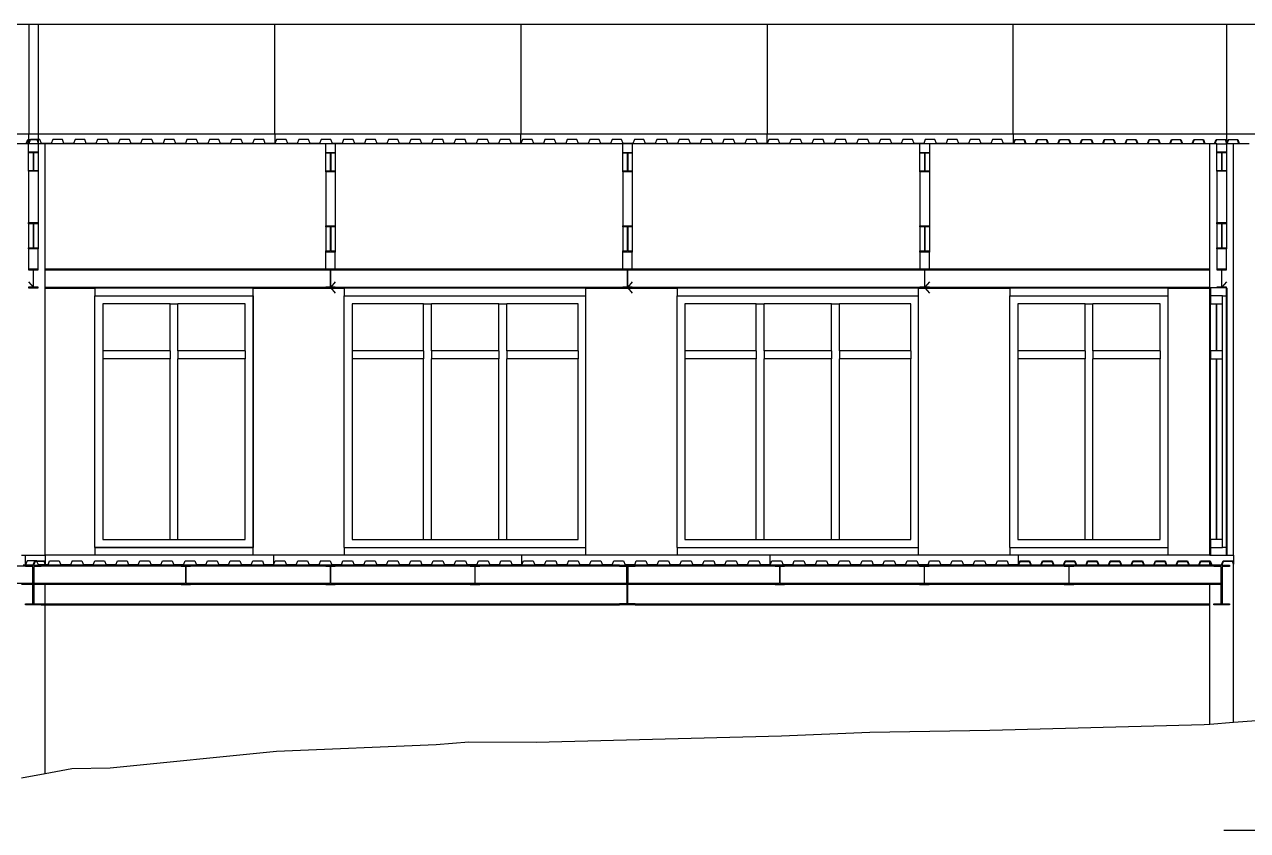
# Model space of a CAD drawing. Extents: x -38.6 to 38.6, y -14.6 to 10.3.
# Drawn here: x -4.02 to 11.42, y 0.08 to 10.25 of the extents above; entities that cross this region are included whole.
import ezdxf

# ---------------------------------------------------------------- set-up
doc = ezdxf.new("R2010")
doc.units = 0
doc.layers.get('0').update_dxf_attribs({"linetype": 'CONTINUOUS'})
doc.layers.add('SECTIONCUTEDGES', color=7, linetype='CONTINUOUS')

msp = doc.modelspace()

# ---------------------------------------------------------------- linework, layer by layer
for p, q in [((-3.963, 10.252), (-6.537, 10.252)), ((-3.963, 10.252), (-3.963, 8.872)), ((-3.844, 10.252), (-3.963, 10.252)), ((-3.844, 10.252), (-3.844, 8.872)), ((-0.856, 10.252), (-3.844, 10.252)), ((-0.856, 8.872), (-0.856, 10.252)), ((2.25, 10.252), (-0.856, 10.252)), ((2.25, 10.252), (2.25, 8.872)), ((5.357, 10.252), (2.25, 10.252)), ((5.357, 10.252), (5.357, 8.872)), ((8.463, 10.252), (5.357, 10.252)), ((8.463, 8.872), (8.463, 10.252)), ((11.156, 10.252), (8.463, 10.252)), ((11.156, 10.252), (11.156, 8.872)), ((13.849, 10.252), (11.156, 10.252)), ((-3.965, 8.746), (-3.99, 8.746)), ((-3.965, 8.795), (-3.965, 8.746)), ((-3.845, 8.746), (-3.965, 8.746)), ((-3.965, 8.643), (-3.965, 8.746)), ((-3.845, 8.764), (-3.845, 8.746)), ((-3.755, 8.746), (-3.845, 8.746)), ((-3.845, 8.746), (-3.845, 8.643)), ((-3.755, 7.168), (-3.755, 8.746)), ((-0.215, 8.746), (-3.755, 8.746)), ((-0.095, 8.746), (-0.215, 8.746)), ((-0.215, 8.636), (-0.215, 8.746)), ((3.535, 8.746), (-0.095, 8.746)), ((-0.095, 8.746), (-0.095, 8.636)), ((3.655, 8.746), (3.535, 8.746)), ((3.535, 8.636), (3.535, 8.746)), ((7.285, 8.746), (3.655, 8.746)), ((3.655, 8.746), (3.655, 8.636)), ((7.405, 8.746), (7.285, 8.746)), ((7.285, 8.636), (7.285, 8.746)), ((8.463, 8.746), (7.405, 8.746)), ((7.405, 8.746), (7.405, 8.636)), ((8.62, 8.746), (8.468, 8.746)), ((8.902, 8.746), (8.75, 8.746)), ((9.185, 8.746), (9.033, 8.746)), ((9.467, 8.746), (9.315, 8.746)), ((9.75, 8.746), (9.598, 8.746)), ((10.032, 8.746), (9.88, 8.746)), ((10.314, 8.746), (10.162, 8.746)), ((10.597, 8.746), (10.445, 8.746)), ((10.879, 8.746), (10.727, 8.746)), ((10.945, 7.168), (10.945, 8.744)), ((11.035, 8.746), (11.01, 8.746)), ((11.035, 8.746), (11.155, 8.746)), ((11.035, 8.643), (11.035, 8.746)), ((11.156, 8.746), (11.155, 8.746)), ((11.155, 8.746), (11.155, 8.643)), ((11.245, 8.746), (11.161, 8.746)), ((11.313, 8.746), (11.245, 8.746)), ((11.245, 3.554), (11.245, 8.746)), ((-3.965, 8.41), (-3.965, 8.633)), ((-3.845, 8.633), (-3.845, 8.41)), ((-0.215, 8.403), (-0.215, 8.626)), ((-0.095, 8.626), (-0.095, 8.403)), ((3.535, 8.403), (3.535, 8.626)), ((3.655, 8.626), (3.655, 8.403)), ((7.285, 8.403), (7.285, 8.626)), ((7.405, 8.626), (7.405, 8.403)), ((11.035, 8.41), (11.035, 8.633)), ((11.155, 8.633), (11.155, 8.41)), ((-3.965, 8.4), (-3.965, 7.752)), ((-3.845, 8.4), (-3.845, 7.752)), ((-0.215, 8.393), (-0.215, 7.713)), ((-0.095, 8.393), (-0.095, 7.713)), ((3.535, 8.393), (3.535, 7.713)), ((3.655, 8.393), (3.655, 7.713)), ((7.285, 8.393), (7.285, 7.713)), ((7.405, 8.393), (7.405, 7.713)), ((11.035, 8.4), (11.035, 7.752)), ((11.155, 8.4), (11.155, 7.752)), ((-3.965, 7.738), (-3.965, 7.432)), ((-3.845, 7.738), (-3.845, 7.432)), ((11.035, 7.738), (11.035, 7.432)), ((11.155, 7.738), (11.155, 7.432)), ((-0.215, 7.7), (-0.215, 7.394)), ((-0.095, 7.7), (-0.095, 7.394)), ((3.535, 7.7), (3.535, 7.394)), ((3.655, 7.7), (3.655, 7.394)), ((7.285, 7.7), (7.285, 7.394)), ((7.405, 7.7), (7.405, 7.394)), ((-3.965, 7.419), (-3.965, 7.168)), ((-3.845, 7.168), (-3.845, 7.419)), ((11.035, 7.419), (11.035, 7.168)), ((11.155, 7.168), (11.155, 7.419)), ((-0.215, 7.168), (-0.215, 7.38)), ((-0.095, 7.168), (-0.095, 7.38)), ((3.535, 7.168), (3.535, 7.38)), ((3.655, 7.168), (3.655, 7.38)), ((7.285, 7.38), (7.285, 7.168)), ((7.405, 7.168), (7.405, 7.38)), ((-3.755, 7.168), (-0.215, 7.168)), ((-3.755, 7.158), (-3.755, 7.168)), ((-3.755, 7.158), (-0.215, 7.158)), ((-3.755, 6.938), (-3.755, 7.158)), ((-0.095, 7.168), (3.535, 7.168)), ((-0.095, 7.158), (3.535, 7.158)), ((3.655, 7.168), (7.285, 7.168)), ((3.655, 7.158), (7.285, 7.158)), ((7.405, 7.168), (10.945, 7.168)), ((7.405, 7.158), (10.945, 7.158)), ((10.945, 7.158), (10.945, 7.168)), ((10.945, 6.938), (10.945, 7.158)), ((-3.965, 7.006), (-3.909, 6.938)), ((-0.095, 7.006), (-0.151, 6.938)), ((3.655, 7.006), (3.599, 6.938)), ((7.405, 7.006), (7.349, 6.938)), ((11.155, 7.006), (11.099, 6.938)), ((-3.755, 6.938), (-0.215, 6.938)), ((-3.755, 6.928), (-3.755, 6.938)), ((-3.755, 6.928), (-0.215, 6.928)), ((-3.755, 6.928), (-3.755, 6.924)), ((-3.755, 6.924), (-3.13, 6.924)), ((-3.755, 3.554), (-3.755, 6.924)), ((-3.13, 6.924), (-3.13, 6.828)), ((-3.13, 3.654), (-3.13, 6.828)), ((-3.13, 6.828), (-1.13, 6.828)), ((-3.13, 6.828), (-1.13, 6.828)), ((-3.13, 3.654), (-3.13, 6.828)), ((-1.13, 6.924), (0.02, 6.924)), ((-1.13, 6.828), (-1.13, 6.924)), ((-1.13, 3.654), (-1.13, 6.828)), ((-1.13, 6.828), (-1.13, 3.654)), ((-0.151, 6.928), (-0.095, 6.86)), ((-0.095, 6.938), (3.535, 6.938)), ((-0.095, 6.928), (3.535, 6.928)), ((0.02, 6.924), (0.02, 6.828)), ((0.02, 6.828), (3.07, 6.828)), ((0.02, 3.654), (0.02, 6.828)), ((3.07, 6.924), (4.22, 6.924)), ((3.07, 6.828), (3.07, 6.924)), ((3.07, 3.654), (3.07, 6.828)), ((3.599, 6.928), (3.655, 6.86)), ((3.655, 6.938), (7.285, 6.938)), ((3.655, 6.928), (7.285, 6.928)), ((4.22, 6.924), (4.22, 6.828)), ((4.22, 3.654), (4.22, 6.828)), ((4.22, 6.828), (7.27, 6.828)), ((7.27, 6.924), (8.42, 6.924)), ((7.27, 6.828), (7.27, 6.924)), ((7.27, 3.654), (7.27, 6.828)), ((7.349, 6.928), (7.405, 6.86)), ((7.405, 6.938), (10.945, 6.938)), ((7.405, 6.928), (10.945, 6.928)), ((8.42, 6.924), (8.42, 6.828)), ((8.42, 3.654), (8.42, 6.828)), ((8.42, 6.828), (10.42, 6.828)), ((10.42, 6.924), (10.945, 6.924)), ((10.42, 6.828), (10.42, 6.924)), ((10.42, 3.654), (10.42, 6.828)), ((10.945, 6.928), (10.945, 6.938)), ((10.945, 6.928), (10.955, 6.928)), ((10.945, 3.554), (10.945, 6.924)), ((10.945, 6.924), (10.955, 6.924)), ((11.155, 6.924), (11.165, 6.924)), ((11.155, 3.654), (11.155, 6.828)), ((11.165, 3.554), (11.165, 6.924)), ((-3.03, 6.728), (-3.03, 6.134)), ((-2.18, 6.728), (-3.03, 6.728)), ((-2.18, 6.728), (-2.08, 6.728)), ((-2.18, 6.134), (-2.18, 6.728)), ((-2.08, 6.134), (-2.08, 6.728)), ((-1.23, 6.728), (-2.08, 6.728)), ((-1.23, 6.134), (-1.23, 6.728)), ((0.12, 6.728), (0.12, 6.134)), ((1.02, 6.728), (0.12, 6.728)), ((1.02, 6.728), (1.12, 6.728)), ((1.02, 6.134), (1.02, 6.728)), ((1.12, 6.134), (1.12, 6.728)), ((1.97, 6.728), (1.12, 6.728)), ((1.97, 6.728), (2.07, 6.728)), ((1.97, 6.134), (1.97, 6.728)), ((2.07, 6.134), (2.07, 6.728)), ((2.97, 6.728), (2.07, 6.728)), ((2.97, 6.134), (2.97, 6.728)), ((4.32, 6.728), (4.32, 6.134)), ((5.22, 6.728), (4.32, 6.728)), ((5.22, 6.728), (5.32, 6.728)), ((5.22, 6.134), (5.22, 6.728)), ((5.32, 6.134), (5.32, 6.728)), ((6.17, 6.728), (5.32, 6.728)), ((6.17, 6.728), (6.27, 6.728)), ((6.17, 6.134), (6.17, 6.728)), ((6.27, 6.134), (6.27, 6.728)), ((7.17, 6.728), (6.27, 6.728)), ((7.17, 6.134), (7.17, 6.728)), ((8.52, 6.728), (8.52, 6.134)), ((9.37, 6.728), (8.52, 6.728)), ((9.37, 6.728), (9.47, 6.728)), ((9.37, 6.134), (9.37, 6.728)), ((9.47, 6.134), (9.47, 6.728)), ((10.32, 6.728), (9.47, 6.728)), ((10.32, 6.134), (10.32, 6.728)), ((10.955, 6.134), (10.955, 6.728)), ((11.105, 6.134), (11.105, 6.728)), ((-2.18, 6.134), (-3.03, 6.134)), ((-3.03, 6.134), (-3.03, 6.034)), ((-2.18, 6.034), (-3.03, 6.034)), ((-3.03, 6.034), (-3.03, 3.754)), ((-2.18, 6.134), (-2.18, 6.034)), ((-2.18, 3.754), (-2.18, 6.034)), ((-1.23, 6.134), (-2.08, 6.134)), ((-2.08, 6.134), (-2.08, 6.034)), ((-1.23, 6.034), (-2.08, 6.034)), ((-2.08, 3.754), (-2.08, 6.034)), ((-1.23, 6.134), (-1.23, 6.034)), ((-1.23, 3.754), (-1.23, 6.034)), ((1.02, 6.134), (0.12, 6.134)), ((0.12, 6.134), (0.12, 6.034)), ((1.02, 6.034), (0.12, 6.034)), ((0.12, 6.034), (0.12, 3.754)), ((1.02, 6.134), (1.02, 6.034)), ((1.02, 3.754), (1.02, 6.034)), ((1.97, 6.134), (1.12, 6.134)), ((1.12, 6.134), (1.12, 6.034)), ((1.97, 6.034), (1.12, 6.034)), ((1.12, 3.754), (1.12, 6.034)), ((1.97, 6.134), (1.97, 6.034)), ((1.97, 3.754), (1.97, 6.034)), ((2.97, 6.134), (2.07, 6.134)), ((2.07, 6.134), (2.07, 6.034)), ((2.97, 6.034), (2.07, 6.034)), ((2.07, 3.754), (2.07, 6.034)), ((2.97, 6.134), (2.97, 6.034)), ((2.97, 3.754), (2.97, 6.034)), ((5.22, 6.134), (4.32, 6.134)), ((4.32, 6.134), (4.32, 6.034)), ((5.22, 6.034), (4.32, 6.034)), ((4.32, 6.034), (4.32, 3.754)), ((5.22, 6.134), (5.22, 6.034)), ((5.22, 3.754), (5.22, 6.034)), ((6.17, 6.134), (5.32, 6.134)), ((5.32, 6.134), (5.32, 6.034)), ((6.17, 6.034), (5.32, 6.034)), ((5.32, 3.754), (5.32, 6.034)), ((6.17, 6.134), (6.17, 6.034)), ((6.17, 3.754), (6.17, 6.034)), ((7.17, 6.134), (6.27, 6.134)), ((6.27, 6.134), (6.27, 6.034)), ((7.17, 6.034), (6.27, 6.034)), ((6.27, 3.754), (6.27, 6.034)), ((7.17, 6.134), (7.17, 6.034)), ((7.17, 3.754), (7.17, 6.034)), ((9.37, 6.134), (8.52, 6.134)), ((8.52, 6.134), (8.52, 6.034)), ((9.37, 6.034), (8.52, 6.034)), ((8.52, 6.034), (8.52, 3.754)), ((9.37, 6.134), (9.37, 6.034)), ((9.37, 3.754), (9.37, 6.034)), ((10.32, 6.134), (9.47, 6.134)), ((9.47, 6.134), (9.47, 6.034)), ((10.32, 6.034), (9.47, 6.034)), ((9.47, 3.754), (9.47, 6.034)), ((10.32, 6.134), (10.32, 6.034)), ((10.32, 3.754), (10.32, 6.034)), ((10.955, 3.754), (10.955, 6.034)), ((11.105, 3.754), (11.105, 6.034)), ((-3.03, 3.754), (-2.18, 3.754)), ((-2.18, 3.754), (-2.08, 3.754)), ((-2.08, 3.754), (-1.23, 3.754)), ((0.12, 3.754), (1.02, 3.754)), ((1.02, 3.754), (1.12, 3.754)), ((1.12, 3.754), (1.97, 3.754)), ((1.97, 3.754), (2.07, 3.754)), ((2.07, 3.754), (2.97, 3.754)), ((4.32, 3.754), (5.22, 3.754)), ((5.22, 3.754), (5.32, 3.754)), ((5.32, 3.754), (6.17, 3.754)), ((6.17, 3.754), (6.27, 3.754)), ((6.27, 3.754), (7.17, 3.754)), ((8.52, 3.754), (9.37, 3.754)), ((9.37, 3.754), (9.47, 3.754)), ((9.47, 3.754), (10.32, 3.754)), ((-3.13, 3.654), (-1.13, 3.654)), ((-3.13, 3.654), (-3.13, 3.554)), ((-1.13, 3.654), (-3.13, 3.654)), ((-1.13, 3.554), (-1.13, 3.654)), ((0.02, 3.654), (3.07, 3.654)), ((0.02, 3.654), (0.02, 3.554)), ((3.07, 3.554), (3.07, 3.654)), ((4.22, 3.654), (7.27, 3.654)), ((4.22, 3.654), (4.22, 3.554)), ((7.27, 3.554), (7.27, 3.654)), ((8.42, 3.654), (10.42, 3.654)), ((8.42, 3.654), (8.42, 3.554)), ((10.42, 3.554), (10.42, 3.654)), ((-4.005, 3.418), (-5.773, 3.418)), ((-3.755, 3.428), (-3.805, 3.428)), ((-2.04, 3.418), (-3.805, 3.418)), ((-3.755, 3.428), (-3.755, 3.434)), ((-2.04, 3.428), (-3.755, 3.428)), ((-0.215, 3.428), (-1.92, 3.428)), ((-0.215, 3.418), (-1.92, 3.418)), ((-0.345, 3.434), (-0.345, 3.428)), ((1.61, 3.428), (-0.095, 3.428)), ((1.61, 3.418), (-0.095, 3.418)), ((3.492, 3.428), (1.73, 3.428)), ((3.492, 3.418), (1.73, 3.418)), ((3.492, 3.418), (3.587, 3.418)), ((3.587, 3.412), (3.587, 3.418)), ((3.587, 3.412), (3.597, 3.412)), ((3.587, 3.198), (3.587, 3.412)), ((3.692, 3.418), (3.597, 3.418)), ((3.597, 3.418), (3.597, 3.412)), ((5.457, 3.428), (3.692, 3.428)), ((5.457, 3.418), (3.692, 3.418)), ((7.282, 3.428), (5.577, 3.428)), ((7.282, 3.418), (5.577, 3.418)), ((8.528, 3.428), (7.402, 3.428)), ((9.107, 3.418), (7.402, 3.418)), ((8.687, 3.428), (8.532, 3.428)), ((8.533, 3.428), (8.533, 3.43)), ((8.972, 3.428), (8.817, 3.428)), ((9.107, 3.428), (9.102, 3.428)), ((9.257, 3.428), (9.227, 3.428)), ((10.995, 3.418), (9.227, 3.418)), ((9.542, 3.428), (9.387, 3.428)), ((9.827, 3.428), (9.672, 3.428)), ((10.112, 3.428), (9.957, 3.428)), ((10.396, 3.428), (10.242, 3.428)), ((10.681, 3.428), (10.526, 3.428)), ((10.945, 3.428), (10.811, 3.428)), ((10.945, 3.428), (10.945, 3.478)), ((10.966, 3.428), (10.945, 3.428)), ((11.245, 1.447), (11.245, 3.444)), ((-3.91, 3.198), (-5.773, 3.198)), ((-3.91, 3.188), (-4.055, 3.188)), ((-2.04, 3.198), (-3.9, 3.198)), ((-3.755, 3.188), (-3.9, 3.188)), ((-2.04, 3.188), (-3.755, 3.188)), ((-3.755, 2.944), (-3.755, 3.188)), ((-0.215, 3.198), (-1.92, 3.198)), ((-0.215, 3.188), (-1.92, 3.188)), ((1.61, 3.198), (-0.095, 3.198)), ((1.61, 3.188), (-0.095, 3.188)), ((3.587, 3.198), (1.73, 3.198)), ((3.587, 3.188), (1.73, 3.188)), ((3.587, 3.188), (3.587, 3.198)), ((3.587, 3.188), (3.587, 2.944)), ((5.457, 3.198), (3.597, 3.198)), ((5.457, 3.188), (3.597, 3.188)), ((7.282, 3.198), (5.577, 3.198)), ((7.282, 3.188), (5.577, 3.188)), ((9.107, 3.198), (7.402, 3.198)), ((9.107, 3.188), (7.402, 3.188)), ((11.09, 3.198), (9.227, 3.198)), ((10.945, 3.188), (9.227, 3.188)), ((11.09, 3.188), (10.945, 3.188)), ((10.945, 2.944), (10.945, 3.188)), ((-3.805, 2.944), (-3.755, 2.944)), ((-3.755, 2.928), (-3.755, 2.944)), ((-3.755, 2.944), (3.492, 2.944)), ((3.597, 2.944), (3.587, 2.944)), ((3.692, 2.944), (10.945, 2.944)), ((10.945, 2.928), (10.945, 2.944)), ((-3.805, 2.928), (-3.755, 2.928)), ((-3.755, 0.802), (-3.755, 2.928)), ((-3.755, 2.928), (3.492, 2.928)), ((3.692, 2.928), (10.945, 2.928)), ((10.945, 1.424), (10.945, 2.928)), ((13.373, 0.082), (11.123, 0.082))]:
    msp.add_line(p, q)
at = {"layer": 'SECTIONCUTEDGES'}
for p, q in [((-6.537, 8.872), (-3.963, 8.872)), ((-3.995, 8.75), (-3.975, 8.801)), ((-3.975, 8.801), (-3.963, 8.801)), ((-3.963, 8.872), (-3.844, 8.872)), ((-3.963, 8.801), (-3.963, 8.872)), ((-3.963, 8.801), (-3.943, 8.801)), ((-3.963, 8.795), (-3.963, 8.801)), ((-3.943, 8.801), (-3.945, 8.795)), ((-3.854, 8.801), (-3.943, 8.801)), ((-3.854, 8.801), (-3.844, 8.776)), ((-3.844, 8.801), (-3.854, 8.801)), ((-3.844, 8.872), (-0.856, 8.872)), ((-3.844, 8.872), (-3.844, 8.801)), ((-3.844, 8.801), (-3.844, 8.776)), ((-3.822, 8.801), (-3.844, 8.801)), ((-3.802, 8.75), (-3.822, 8.801)), ((-3.66, 8.801), (-3.68, 8.75)), ((-3.539, 8.801), (-3.66, 8.801)), ((-3.519, 8.75), (-3.539, 8.801)), ((-3.378, 8.801), (-3.398, 8.75)), ((-3.257, 8.801), (-3.378, 8.801)), ((-3.237, 8.75), (-3.257, 8.801)), ((-3.095, 8.801), (-3.116, 8.75)), ((-2.974, 8.801), (-3.095, 8.801)), ((-2.954, 8.75), (-2.974, 8.801)), ((-2.813, 8.801), (-2.833, 8.75)), ((-2.692, 8.801), (-2.813, 8.801)), ((-2.672, 8.75), (-2.692, 8.801)), ((-2.531, 8.801), (-2.551, 8.75)), ((-2.41, 8.801), (-2.531, 8.801)), ((-2.389, 8.75), (-2.41, 8.801)), ((-2.248, 8.801), (-2.268, 8.75)), ((-2.127, 8.801), (-2.248, 8.801)), ((-2.107, 8.75), (-2.127, 8.801)), ((-1.966, 8.801), (-1.986, 8.75)), ((-1.845, 8.801), (-1.966, 8.801)), ((-1.825, 8.75), (-1.845, 8.801)), ((-1.683, 8.801), (-1.704, 8.75)), ((-1.562, 8.801), (-1.683, 8.801)), ((-1.542, 8.75), (-1.562, 8.801)), ((-1.401, 8.801), (-1.421, 8.75)), ((-1.28, 8.801), (-1.401, 8.801)), ((-1.26, 8.75), (-1.28, 8.801)), ((-1.119, 8.801), (-1.139, 8.75)), ((-0.998, 8.801), (-1.119, 8.801)), ((-0.977, 8.75), (-0.998, 8.801)), ((-0.856, 8.872), (-0.856, 8.75)), ((-0.856, 8.872), (2.25, 8.872)), ((-0.836, 8.801), (-0.856, 8.75)), ((-0.715, 8.801), (-0.836, 8.801)), ((-0.695, 8.75), (-0.715, 8.801)), ((-0.554, 8.801), (-0.574, 8.75)), ((-0.433, 8.801), (-0.554, 8.801)), ((-0.413, 8.75), (-0.433, 8.801)), ((-0.271, 8.801), (-0.292, 8.75)), ((-0.15, 8.801), (-0.271, 8.801)), ((-0.13, 8.75), (-0.15, 8.801)), ((0.011, 8.801), (-0.009, 8.75)), ((0.132, 8.801), (0.011, 8.801)), ((0.152, 8.75), (0.132, 8.801)), ((0.293, 8.801), (0.273, 8.75)), ((0.415, 8.801), (0.293, 8.801)), ((0.435, 8.75), (0.415, 8.801)), ((0.576, 8.801), (0.556, 8.75)), ((0.697, 8.801), (0.576, 8.801)), ((0.717, 8.75), (0.697, 8.801)), ((0.858, 8.801), (0.838, 8.75)), ((0.979, 8.801), (0.858, 8.801)), ((1, 8.75), (0.979, 8.801)), ((1.141, 8.801), (1.121, 8.75)), ((1.262, 8.801), (1.141, 8.801)), ((1.282, 8.75), (1.262, 8.801)), ((1.423, 8.801), (1.403, 8.75)), ((1.544, 8.801), (1.423, 8.801)), ((1.564, 8.75), (1.544, 8.801)), ((1.706, 8.801), (1.685, 8.75)), ((1.827, 8.801), (1.706, 8.801)), ((1.847, 8.75), (1.827, 8.801)), ((1.988, 8.801), (1.968, 8.75)), ((2.109, 8.801), (1.988, 8.801)), ((2.129, 8.75), (2.109, 8.801)), ((2.25, 8.872), (5.357, 8.872)), ((2.25, 8.75), (2.25, 8.872)), ((2.27, 8.801), (2.25, 8.75)), ((2.391, 8.801), (2.27, 8.801)), ((2.412, 8.75), (2.391, 8.801)), ((2.553, 8.801), (2.533, 8.75)), ((2.674, 8.801), (2.553, 8.801)), ((2.694, 8.75), (2.674, 8.801)), ((2.835, 8.801), (2.815, 8.75)), ((2.956, 8.801), (2.835, 8.801)), ((2.976, 8.75), (2.956, 8.801)), ((3.118, 8.801), (3.097, 8.75)), ((3.239, 8.801), (3.118, 8.801)), ((3.259, 8.75), (3.239, 8.801)), ((3.4, 8.801), (3.38, 8.75)), ((3.521, 8.801), (3.4, 8.801)), ((3.541, 8.75), (3.521, 8.801)), ((3.682, 8.801), (3.662, 8.75)), ((3.803, 8.801), (3.682, 8.801)), ((3.824, 8.75), (3.803, 8.801)), ((3.965, 8.801), (3.945, 8.75)), ((4.086, 8.801), (3.965, 8.801)), ((4.106, 8.75), (4.086, 8.801)), ((4.247, 8.801), (4.227, 8.75)), ((4.368, 8.801), (4.247, 8.801)), ((4.388, 8.75), (4.368, 8.801)), ((4.53, 8.801), (4.51, 8.75)), ((4.651, 8.801), (4.53, 8.801)), ((4.671, 8.75), (4.651, 8.801)), ((4.812, 8.801), (4.792, 8.75)), ((4.933, 8.801), (4.812, 8.801)), ((4.953, 8.75), (4.933, 8.801)), ((5.095, 8.801), (5.074, 8.75)), ((5.216, 8.801), (5.095, 8.801)), ((5.236, 8.75), (5.216, 8.801)), ((5.357, 8.872), (8.463, 8.872)), ((5.357, 8.75), (5.357, 8.872)), ((5.377, 8.801), (5.357, 8.75)), ((5.498, 8.801), (5.377, 8.801)), ((5.518, 8.75), (5.498, 8.801)), ((5.659, 8.801), (5.639, 8.75)), ((5.78, 8.801), (5.659, 8.801)), ((5.801, 8.75), (5.78, 8.801)), ((5.942, 8.801), (5.922, 8.75)), ((6.063, 8.801), (5.942, 8.801)), ((6.083, 8.75), (6.063, 8.801)), ((6.224, 8.801), (6.204, 8.75)), ((6.345, 8.801), (6.224, 8.801)), ((6.365, 8.75), (6.345, 8.801)), ((6.507, 8.801), (6.486, 8.75)), ((6.628, 8.801), (6.507, 8.801)), ((6.648, 8.75), (6.628, 8.801)), ((6.789, 8.801), (6.769, 8.75)), ((6.91, 8.801), (6.789, 8.801)), ((6.93, 8.75), (6.91, 8.801)), ((7.071, 8.801), (7.051, 8.75)), ((7.192, 8.801), (7.071, 8.801)), ((7.213, 8.75), (7.192, 8.801)), ((7.354, 8.801), (7.334, 8.75)), ((7.475, 8.801), (7.354, 8.801)), ((7.495, 8.75), (7.475, 8.801)), ((7.636, 8.801), (7.616, 8.75)), ((7.757, 8.801), (7.636, 8.801)), ((7.777, 8.75), (7.757, 8.801)), ((7.919, 8.801), (7.898, 8.75)), ((8.04, 8.801), (7.919, 8.801)), ((8.06, 8.75), (8.04, 8.801)), ((8.201, 8.801), (8.181, 8.75)), ((8.322, 8.801), (8.201, 8.801)), ((8.342, 8.75), (8.322, 8.801)), ((8.463, 8.872), (8.463, 8.75)), ((8.463, 8.872), (11.156, 8.872)), ((8.463, 8.75), (8.483, 8.801)), ((8.483, 8.801), (8.605, 8.801)), ((8.605, 8.801), (8.625, 8.75)), ((8.746, 8.75), (8.766, 8.801)), ((8.766, 8.801), (8.887, 8.801)), ((8.887, 8.801), (8.907, 8.75)), ((9.028, 8.75), (9.048, 8.801)), ((9.048, 8.801), (9.169, 8.801)), ((9.169, 8.801), (9.19, 8.75)), ((9.311, 8.75), (9.331, 8.801)), ((9.331, 8.801), (9.452, 8.801)), ((9.452, 8.801), (9.472, 8.75)), ((9.593, 8.75), (9.613, 8.801)), ((9.613, 8.801), (9.734, 8.801)), ((9.734, 8.801), (9.754, 8.75)), ((9.875, 8.75), (9.896, 8.801)), ((9.896, 8.801), (10.017, 8.801)), ((10.017, 8.801), (10.037, 8.75)), ((10.158, 8.75), (10.178, 8.801)), ((10.178, 8.801), (10.299, 8.801)), ((10.299, 8.801), (10.319, 8.75)), ((10.44, 8.75), (10.46, 8.801)), ((10.46, 8.801), (10.581, 8.801)), ((10.581, 8.801), (10.602, 8.75)), ((10.723, 8.75), (10.743, 8.801)), ((10.743, 8.801), (10.864, 8.801)), ((10.864, 8.801), (10.884, 8.75)), ((11.005, 8.75), (11.025, 8.801)), ((11.025, 8.801), (11.146, 8.801)), ((11.146, 8.801), (11.156, 8.776)), ((11.156, 8.872), (11.156, 8.776)), ((11.156, 8.872), (13.849, 8.872)), ((11.156, 8.75), (11.176, 8.801)), ((11.176, 8.801), (11.298, 8.801)), ((11.298, 8.801), (11.318, 8.75)), ((-4.116, 8.75), (-3.995, 8.75)), ((-3.991, 8.744), (-4.055, 8.744)), ((-3.99, 8.746), (-3.991, 8.744)), ((-3.971, 8.795), (-3.99, 8.746)), ((-3.965, 8.795), (-3.971, 8.795)), ((-3.963, 8.795), (-3.965, 8.795)), ((-3.963, 8.795), (-3.963, 8.75)), ((-3.945, 8.795), (-3.963, 8.75)), ((-3.945, 8.795), (-3.963, 8.795)), ((-3.858, 8.795), (-3.945, 8.795)), ((-3.845, 8.764), (-3.858, 8.795)), ((-3.844, 8.76), (-3.845, 8.764)), ((-3.844, 8.776), (-3.844, 8.76)), ((-3.68, 8.75), (-3.802, 8.75)), ((-3.398, 8.75), (-3.519, 8.75)), ((-3.116, 8.75), (-3.237, 8.75)), ((-2.833, 8.75), (-2.954, 8.75)), ((-2.551, 8.75), (-2.672, 8.75)), ((-2.268, 8.75), (-2.389, 8.75)), ((-1.986, 8.75), (-2.107, 8.75)), ((-1.704, 8.75), (-1.825, 8.75)), ((-1.421, 8.75), (-1.542, 8.75)), ((-1.139, 8.75), (-1.26, 8.75)), ((-0.856, 8.75), (-0.977, 8.75)), ((-0.574, 8.75), (-0.695, 8.75)), ((-0.292, 8.75), (-0.413, 8.75)), ((-0.009, 8.75), (-0.13, 8.75)), ((0.273, 8.75), (0.152, 8.75)), ((0.556, 8.75), (0.435, 8.75)), ((0.838, 8.75), (0.717, 8.75)), ((1.121, 8.75), (1, 8.75)), ((1.403, 8.75), (1.282, 8.75)), ((1.685, 8.75), (1.564, 8.75)), ((1.968, 8.75), (1.847, 8.75)), ((2.25, 8.75), (2.129, 8.75)), ((2.533, 8.75), (2.412, 8.75)), ((2.815, 8.75), (2.694, 8.75)), ((3.097, 8.75), (2.976, 8.75)), ((3.38, 8.75), (3.259, 8.75)), ((3.662, 8.75), (3.541, 8.75)), ((3.945, 8.75), (3.824, 8.75)), ((4.227, 8.75), (4.106, 8.75)), ((4.51, 8.75), (4.388, 8.75)), ((4.792, 8.75), (4.671, 8.75)), ((5.074, 8.75), (4.953, 8.75)), ((5.357, 8.75), (5.236, 8.75)), ((5.639, 8.75), (5.518, 8.75)), ((5.922, 8.75), (5.801, 8.75)), ((6.204, 8.75), (6.083, 8.75)), ((6.486, 8.75), (6.365, 8.75)), ((6.769, 8.75), (6.648, 8.75)), ((7.051, 8.75), (6.93, 8.75)), ((7.334, 8.75), (7.213, 8.75)), ((7.616, 8.75), (7.495, 8.75)), ((7.898, 8.75), (7.777, 8.75)), ((8.181, 8.75), (8.06, 8.75)), ((8.463, 8.75), (8.342, 8.75)), ((8.463, 8.75), (8.463, 8.746)), ((8.463, 8.746), (8.463, 8.744)), ((8.467, 8.744), (8.463, 8.744)), ((8.468, 8.746), (8.467, 8.744)), ((8.487, 8.795), (8.468, 8.746)), ((8.601, 8.795), (8.487, 8.795)), ((8.62, 8.746), (8.601, 8.795)), ((8.621, 8.744), (8.62, 8.746)), ((8.75, 8.744), (8.621, 8.744)), ((8.625, 8.75), (8.746, 8.75)), ((8.77, 8.795), (8.75, 8.746)), ((8.75, 8.746), (8.75, 8.744)), ((8.883, 8.795), (8.77, 8.795)), ((8.902, 8.746), (8.883, 8.795)), ((8.903, 8.744), (8.902, 8.746)), ((9.032, 8.744), (8.903, 8.744)), ((8.907, 8.75), (9.028, 8.75)), ((9.033, 8.746), (9.032, 8.744)), ((9.052, 8.795), (9.033, 8.746)), ((9.165, 8.795), (9.052, 8.795)), ((9.185, 8.746), (9.165, 8.795)), ((9.186, 8.744), (9.185, 8.746)), ((9.314, 8.744), (9.186, 8.744)), ((9.19, 8.75), (9.311, 8.75)), ((9.315, 8.746), (9.314, 8.744)), ((9.335, 8.795), (9.315, 8.746)), ((9.448, 8.795), (9.335, 8.795)), ((9.467, 8.746), (9.448, 8.795)), ((9.468, 8.744), (9.467, 8.746)), ((9.597, 8.744), (9.468, 8.744)), ((9.472, 8.75), (9.593, 8.75)), ((9.598, 8.746), (9.597, 8.744)), ((9.617, 8.795), (9.598, 8.746)), ((9.73, 8.795), (9.617, 8.795)), ((9.75, 8.746), (9.73, 8.795)), ((9.75, 8.744), (9.75, 8.746)), ((9.879, 8.744), (9.75, 8.744)), ((9.754, 8.75), (9.875, 8.75)), ((9.88, 8.746), (9.879, 8.744)), ((9.899, 8.795), (9.88, 8.746)), ((10.013, 8.795), (9.899, 8.795)), ((10.032, 8.746), (10.013, 8.795)), ((10.033, 8.744), (10.032, 8.746)), ((10.162, 8.744), (10.033, 8.744)), ((10.037, 8.75), (10.158, 8.75)), ((10.182, 8.795), (10.162, 8.746)), ((10.162, 8.746), (10.162, 8.744)), ((10.295, 8.795), (10.182, 8.795)), ((10.314, 8.746), (10.295, 8.795)), ((10.315, 8.744), (10.314, 8.746)), ((10.444, 8.744), (10.315, 8.744)), ((10.319, 8.75), (10.44, 8.75)), ((10.445, 8.746), (10.444, 8.744)), ((10.464, 8.795), (10.445, 8.746)), ((10.577, 8.795), (10.464, 8.795)), ((10.597, 8.746), (10.577, 8.795)), ((10.598, 8.744), (10.597, 8.746)), ((10.727, 8.744), (10.598, 8.744)), ((10.602, 8.75), (10.723, 8.75)), ((10.747, 8.795), (10.727, 8.746)), ((10.727, 8.746), (10.727, 8.744)), ((10.86, 8.795), (10.747, 8.795)), ((10.879, 8.746), (10.86, 8.795)), ((10.88, 8.744), (10.879, 8.746)), ((10.945, 8.744), (10.88, 8.744)), ((10.884, 8.75), (11.005, 8.75)), ((11.009, 8.744), (10.945, 8.744)), ((11.01, 8.746), (11.009, 8.744)), ((11.029, 8.795), (11.01, 8.746)), ((11.142, 8.795), (11.029, 8.795)), ((11.156, 8.76), (11.142, 8.795)), ((11.156, 8.776), (11.156, 8.76)), ((11.156, 8.76), (11.156, 8.75)), ((11.156, 8.746), (11.156, 8.75)), ((11.156, 8.746), (11.156, 8.744)), ((11.16, 8.744), (11.156, 8.744)), ((11.161, 8.746), (11.16, 8.744)), ((11.18, 8.795), (11.161, 8.746)), ((11.294, 8.795), (11.18, 8.795)), ((11.313, 8.746), (11.294, 8.795)), ((11.314, 8.744), (11.313, 8.746)), ((11.443, 8.744), (11.314, 8.744)), ((11.318, 8.75), (11.439, 8.75)), ((-3.965, 8.633), (-3.965, 8.643)), ((-3.965, 8.643), (-3.845, 8.643)), ((-3.908, 8.633), (-3.965, 8.633)), ((-3.908, 8.633), (-3.908, 8.41)), ((-3.902, 8.633), (-3.902, 8.41)), ((-3.845, 8.633), (-3.902, 8.633)), ((-3.845, 8.643), (-3.845, 8.633)), ((-0.215, 8.626), (-0.215, 8.636)), ((-0.215, 8.636), (-0.095, 8.636)), ((-0.158, 8.626), (-0.215, 8.626)), ((-0.158, 8.626), (-0.158, 8.403)), ((-0.152, 8.626), (-0.152, 8.403)), ((-0.095, 8.626), (-0.152, 8.626)), ((-0.095, 8.636), (-0.095, 8.626)), ((3.535, 8.626), (3.535, 8.636)), ((3.535, 8.636), (3.655, 8.636)), ((3.592, 8.626), (3.535, 8.626)), ((3.592, 8.626), (3.592, 8.403)), ((3.598, 8.626), (3.598, 8.403)), ((3.655, 8.626), (3.598, 8.626)), ((3.655, 8.636), (3.655, 8.626)), ((7.285, 8.626), (7.285, 8.636)), ((7.285, 8.636), (7.405, 8.636)), ((7.342, 8.626), (7.285, 8.626)), ((7.342, 8.626), (7.342, 8.403)), ((7.348, 8.626), (7.348, 8.403)), ((7.405, 8.626), (7.348, 8.626)), ((7.405, 8.636), (7.405, 8.626)), ((11.035, 8.633), (11.035, 8.643)), ((11.035, 8.643), (11.155, 8.643)), ((11.092, 8.633), (11.035, 8.633)), ((11.092, 8.633), (11.092, 8.41)), ((11.098, 8.633), (11.098, 8.41)), ((11.155, 8.633), (11.098, 8.633)), ((11.155, 8.643), (11.155, 8.633)), ((-3.965, 8.41), (-3.908, 8.41)), ((-3.965, 8.4), (-3.965, 8.41)), ((-3.845, 8.4), (-3.965, 8.4)), ((-3.902, 8.41), (-3.845, 8.41)), ((-3.845, 8.41), (-3.845, 8.4)), ((-0.215, 8.403), (-0.158, 8.403)), ((-0.215, 8.393), (-0.215, 8.403)), ((-0.095, 8.393), (-0.215, 8.393)), ((-0.152, 8.403), (-0.095, 8.403)), ((-0.095, 8.403), (-0.095, 8.393)), ((3.535, 8.403), (3.592, 8.403)), ((3.535, 8.393), (3.535, 8.403)), ((3.655, 8.393), (3.535, 8.393)), ((3.598, 8.403), (3.655, 8.403)), ((3.655, 8.403), (3.655, 8.393)), ((7.285, 8.403), (7.342, 8.403)), ((7.285, 8.393), (7.285, 8.403)), ((7.405, 8.393), (7.285, 8.393)), ((7.348, 8.403), (7.405, 8.403)), ((7.405, 8.403), (7.405, 8.393)), ((11.035, 8.41), (11.092, 8.41)), ((11.035, 8.4), (11.035, 8.41)), ((11.155, 8.4), (11.035, 8.4)), ((11.098, 8.41), (11.155, 8.41)), ((11.155, 8.41), (11.155, 8.4)), ((-3.965, 7.738), (-3.965, 7.752)), ((-3.965, 7.752), (-3.845, 7.752)), ((-3.908, 7.738), (-3.965, 7.738)), ((-3.908, 7.738), (-3.908, 7.432)), ((-3.845, 7.738), (-3.902, 7.738)), ((-3.902, 7.738), (-3.902, 7.432)), ((-3.845, 7.752), (-3.845, 7.738)), ((11.035, 7.738), (11.035, 7.752)), ((11.035, 7.752), (11.155, 7.752)), ((11.092, 7.738), (11.035, 7.738)), ((11.092, 7.738), (11.092, 7.432)), ((11.155, 7.738), (11.098, 7.738)), ((11.098, 7.738), (11.098, 7.432)), ((11.155, 7.752), (11.155, 7.738)), ((-0.215, 7.7), (-0.215, 7.713)), ((-0.215, 7.713), (-0.095, 7.713)), ((-0.158, 7.7), (-0.215, 7.7)), ((-0.158, 7.7), (-0.158, 7.394)), ((-0.095, 7.7), (-0.152, 7.7)), ((-0.152, 7.7), (-0.152, 7.394)), ((-0.095, 7.713), (-0.095, 7.7)), ((3.535, 7.7), (3.535, 7.713)), ((3.535, 7.713), (3.655, 7.713)), ((3.592, 7.7), (3.535, 7.7)), ((3.592, 7.7), (3.592, 7.394)), ((3.655, 7.7), (3.598, 7.7)), ((3.598, 7.7), (3.598, 7.394)), ((3.655, 7.713), (3.655, 7.7)), ((7.285, 7.7), (7.285, 7.713)), ((7.285, 7.713), (7.405, 7.713)), ((7.342, 7.7), (7.285, 7.7)), ((7.342, 7.7), (7.342, 7.394)), ((7.405, 7.7), (7.348, 7.7)), ((7.348, 7.7), (7.348, 7.394)), ((7.405, 7.713), (7.405, 7.7)), ((-3.965, 7.432), (-3.908, 7.432)), ((-3.965, 7.419), (-3.965, 7.432)), ((-3.845, 7.419), (-3.965, 7.419)), ((-3.902, 7.432), (-3.845, 7.432)), ((-3.845, 7.432), (-3.845, 7.419)), ((11.035, 7.432), (11.092, 7.432)), ((11.035, 7.419), (11.035, 7.432)), ((11.155, 7.419), (11.035, 7.419)), ((11.098, 7.432), (11.155, 7.432)), ((11.155, 7.432), (11.155, 7.419)), ((-0.215, 7.394), (-0.158, 7.394)), ((-0.215, 7.38), (-0.215, 7.394)), ((-0.095, 7.38), (-0.215, 7.38)), ((-0.152, 7.394), (-0.095, 7.394)), ((-0.095, 7.394), (-0.095, 7.38)), ((3.535, 7.394), (3.592, 7.394)), ((3.535, 7.38), (3.535, 7.394)), ((3.655, 7.38), (3.535, 7.38)), ((3.598, 7.394), (3.655, 7.394)), ((3.655, 7.394), (3.655, 7.38)), ((7.285, 7.394), (7.342, 7.394)), ((7.285, 7.38), (7.285, 7.394)), ((7.405, 7.38), (7.285, 7.38)), ((7.348, 7.394), (7.405, 7.394)), ((7.405, 7.394), (7.405, 7.38)), ((-3.965, 7.168), (-3.965, 7.158)), ((-3.965, 7.168), (-3.845, 7.168)), ((-3.965, 7.158), (-3.908, 7.158)), ((-3.908, 7.158), (-3.908, 6.938)), ((-3.902, 6.938), (-3.902, 7.158)), ((-3.902, 7.158), (-3.845, 7.158)), ((-3.845, 7.158), (-3.845, 7.168)), ((-0.215, 7.168), (-0.215, 7.158)), ((-0.215, 7.168), (-0.095, 7.168)), ((-0.215, 7.158), (-0.158, 7.158)), ((-0.158, 7.158), (-0.158, 6.938)), ((-0.152, 6.938), (-0.152, 7.158)), ((-0.152, 7.158), (-0.095, 7.158)), ((-0.095, 7.158), (-0.095, 7.168)), ((3.535, 7.168), (3.535, 7.158)), ((3.535, 7.168), (3.655, 7.168)), ((3.535, 7.158), (3.592, 7.158)), ((3.592, 7.158), (3.592, 6.938)), ((3.598, 6.938), (3.598, 7.158)), ((3.598, 7.158), (3.655, 7.158)), ((3.655, 7.158), (3.655, 7.168)), ((7.285, 7.168), (7.285, 7.158)), ((7.285, 7.168), (7.405, 7.168)), ((7.285, 7.158), (7.342, 7.158)), ((7.342, 7.158), (7.342, 6.938)), ((7.348, 6.938), (7.348, 7.158)), ((7.348, 7.158), (7.405, 7.158)), ((7.405, 7.158), (7.405, 7.168)), ((11.035, 7.168), (11.035, 7.158)), ((11.035, 7.168), (11.155, 7.168)), ((11.035, 7.158), (11.092, 7.158)), ((11.092, 7.158), (11.092, 6.938)), ((11.098, 6.938), (11.098, 7.158)), ((11.098, 7.158), (11.155, 7.158)), ((11.155, 7.158), (11.155, 7.168)), ((-3.965, 6.938), (-3.965, 6.928)), ((-3.908, 6.938), (-3.965, 6.938)), ((-3.965, 6.928), (-3.845, 6.928)), ((-3.845, 6.938), (-3.902, 6.938)), ((-3.845, 6.928), (-3.845, 6.938)), ((-0.215, 6.938), (-0.215, 6.928)), ((-0.158, 6.938), (-0.215, 6.938)), ((-0.095, 6.928), (-0.215, 6.928)), ((-0.095, 6.938), (-0.152, 6.938)), ((-0.095, 6.928), (-0.095, 6.938)), ((3.535, 6.938), (3.535, 6.928)), ((3.592, 6.938), (3.535, 6.938)), ((3.655, 6.928), (3.535, 6.928)), ((3.655, 6.938), (3.598, 6.938)), ((3.655, 6.928), (3.655, 6.938)), ((7.285, 6.938), (7.285, 6.928)), ((7.342, 6.938), (7.285, 6.938)), ((7.405, 6.928), (7.285, 6.928)), ((7.405, 6.938), (7.348, 6.938)), ((7.405, 6.928), (7.405, 6.938)), ((11.035, 6.928), (10.955, 6.928)), ((10.955, 6.928), (10.955, 6.924)), ((10.955, 6.924), (10.955, 6.828)), ((11.105, 6.828), (10.955, 6.828)), ((10.955, 6.828), (10.955, 6.728)), ((11.035, 6.938), (11.035, 6.928)), ((11.092, 6.938), (11.035, 6.938)), ((11.155, 6.928), (11.035, 6.928)), ((11.155, 6.938), (11.098, 6.938)), ((11.105, 6.828), (11.155, 6.828)), ((11.105, 6.728), (11.105, 6.828)), ((11.155, 6.928), (11.155, 6.938)), ((11.155, 6.924), (11.155, 6.928)), ((11.155, 6.828), (11.155, 6.924)), ((10.955, 6.728), (11.03, 6.728)), ((11.03, 6.728), (11.105, 6.728)), ((11.03, 6.134), (11.03, 6.728)), ((11.03, 6.728), (11.03, 6.134)), ((11.03, 6.728), (11.03, 6.728)), ((10.955, 6.134), (10.955, 6.034)), ((11.03, 6.134), (10.955, 6.134)), ((10.955, 6.034), (11.03, 6.034)), ((11.105, 6.134), (11.03, 6.134)), ((11.03, 6.034), (11.105, 6.034)), ((11.03, 3.754), (11.03, 6.034)), ((11.03, 6.034), (11.03, 3.754)), ((11.03, 6.034), (11.03, 6.034)), ((11.105, 6.034), (11.105, 6.134)), ((10.955, 3.754), (10.955, 3.654)), ((11.03, 3.754), (10.955, 3.754)), ((11.105, 3.754), (11.03, 3.754)), ((11.105, 3.654), (11.105, 3.754)), ((-4.055, 3.554), (-4.005, 3.554)), ((-4.005, 3.434), (-4.005, 3.554)), ((-4.005, 3.554), (-3.755, 3.554)), ((-3.13, 3.554), (-3.755, 3.554)), ((-3.755, 3.554), (-3.755, 3.459)), ((-1.13, 3.554), (-3.13, 3.554)), ((-0.872, 3.554), (-1.13, 3.554)), ((-0.872, 3.554), (-0.872, 3.434)), ((0.02, 3.554), (-0.872, 3.554)), ((2.262, 3.554), (0.02, 3.554)), ((2.262, 3.434), (2.262, 3.554)), ((3.07, 3.554), (2.262, 3.554)), ((4.22, 3.554), (3.07, 3.554)), ((5.395, 3.554), (4.22, 3.554)), ((5.395, 3.434), (5.395, 3.554)), ((7.27, 3.554), (5.395, 3.554)), ((8.42, 3.554), (7.27, 3.554)), ((8.528, 3.554), (8.42, 3.554)), ((8.528, 3.554), (8.528, 3.434)), ((10.42, 3.554), (8.528, 3.554)), ((10.945, 3.554), (10.42, 3.554)), ((10.945, 3.554), (10.955, 3.554)), ((10.955, 3.654), (11.105, 3.654)), ((10.955, 3.654), (10.955, 3.554)), ((10.955, 3.554), (11.155, 3.554)), ((11.155, 3.654), (11.105, 3.654)), ((11.155, 3.554), (11.155, 3.654)), ((11.155, 3.554), (11.165, 3.554)), ((11.165, 3.554), (11.245, 3.554)), ((11.245, 3.554), (11.245, 3.459)), ((-4.005, 3.428), (-4.034, 3.428)), ((-4.03, 3.434), (-4.005, 3.434)), ((-3.985, 3.484), (-4.005, 3.434)), ((-4.005, 3.434), (-3.908, 3.434)), ((-3.904, 3.428), (-4.005, 3.428)), ((-4.005, 3.418), (-4.005, 3.428)), ((-4.005, 3.412), (-4.005, 3.418)), ((-3.91, 3.412), (-4.005, 3.412)), ((-3.888, 3.484), (-3.985, 3.484)), ((-3.91, 3.198), (-3.91, 3.412)), ((-3.908, 3.434), (-3.888, 3.484)), ((-3.884, 3.478), (-3.904, 3.428)), ((-3.904, 3.428), (-3.811, 3.428)), ((-3.805, 3.412), (-3.9, 3.412)), ((-3.9, 3.412), (-3.9, 3.198)), ((-3.863, 3.484), (-3.888, 3.484)), ((-3.861, 3.478), (-3.884, 3.478)), ((-3.861, 3.478), (-3.863, 3.484)), ((-3.863, 3.484), (-3.765, 3.484)), ((-3.842, 3.434), (-3.861, 3.478)), ((-3.769, 3.478), (-3.861, 3.478)), ((-3.755, 3.434), (-3.842, 3.434)), ((-3.811, 3.428), (-3.805, 3.428)), ((-3.805, 3.428), (-3.805, 3.418)), ((-3.805, 3.418), (-3.805, 3.412)), ((-3.755, 3.444), (-3.769, 3.478)), ((-3.765, 3.484), (-3.755, 3.459)), ((-3.755, 3.459), (-3.755, 3.444)), ((-3.72, 3.434), (-3.755, 3.434)), ((-3.72, 3.434), (-3.7, 3.484)), ((-3.7, 3.484), (-3.578, 3.484)), ((-3.578, 3.484), (-3.558, 3.434)), ((-3.436, 3.434), (-3.558, 3.434)), ((-3.415, 3.484), (-3.436, 3.434)), ((-3.415, 3.484), (-3.293, 3.484)), ((-3.293, 3.484), (-3.273, 3.434)), ((-3.151, 3.434), (-3.273, 3.434)), ((-3.151, 3.434), (-3.13, 3.484)), ((-3.13, 3.484), (-3.008, 3.484)), ((-3.008, 3.484), (-2.988, 3.434)), ((-2.866, 3.434), (-2.988, 3.434)), ((-2.866, 3.434), (-2.845, 3.484)), ((-2.845, 3.484), (-2.723, 3.484)), ((-2.723, 3.484), (-2.703, 3.434)), ((-2.581, 3.434), (-2.703, 3.434)), ((-2.581, 3.434), (-2.561, 3.484)), ((-2.561, 3.484), (-2.439, 3.484)), ((-2.439, 3.484), (-2.418, 3.434)), ((-2.296, 3.434), (-2.418, 3.434)), ((-2.296, 3.434), (-2.276, 3.484)), ((-2.276, 3.484), (-2.154, 3.484)), ((-2.154, 3.484), (-2.133, 3.434)), ((-2.011, 3.434), (-2.133, 3.434)), ((-1.92, 3.428), (-2.04, 3.428)), ((-2.04, 3.428), (-2.04, 3.418)), ((-2.04, 3.418), (-1.983, 3.418)), ((-2.011, 3.434), (-1.991, 3.484)), ((-1.991, 3.484), (-1.869, 3.484)), ((-1.983, 3.418), (-1.983, 3.198)), ((-1.977, 3.418), (-1.983, 3.418)), ((-1.977, 3.418), (-1.92, 3.418)), ((-1.977, 3.198), (-1.977, 3.418)), ((-1.92, 3.418), (-1.92, 3.428)), ((-1.869, 3.484), (-1.848, 3.434)), ((-1.726, 3.434), (-1.848, 3.434)), ((-1.726, 3.434), (-1.706, 3.484)), ((-1.706, 3.484), (-1.584, 3.484)), ((-1.584, 3.484), (-1.564, 3.434)), ((-1.442, 3.434), (-1.564, 3.434)), ((-1.442, 3.434), (-1.421, 3.484)), ((-1.421, 3.484), (-1.299, 3.484)), ((-1.299, 3.484), (-1.279, 3.434)), ((-1.157, 3.434), (-1.279, 3.434)), ((-1.157, 3.434), (-1.136, 3.484)), ((-1.136, 3.484), (-1.014, 3.484)), ((-1.014, 3.484), (-0.994, 3.434)), ((-0.872, 3.434), (-0.994, 3.434)), ((-0.872, 3.434), (-0.851, 3.484)), ((-0.851, 3.484), (-0.729, 3.484)), ((-0.729, 3.484), (-0.709, 3.434)), ((-0.587, 3.434), (-0.709, 3.434)), ((-0.587, 3.434), (-0.567, 3.484)), ((-0.567, 3.484), (-0.445, 3.484)), ((-0.445, 3.484), (-0.424, 3.434)), ((-0.302, 3.434), (-0.424, 3.434)), ((-0.282, 3.484), (-0.302, 3.434)), ((-0.282, 3.484), (-0.16, 3.484)), ((-0.095, 3.428), (-0.215, 3.428)), ((-0.215, 3.428), (-0.215, 3.418)), ((-0.215, 3.418), (-0.158, 3.418)), ((-0.16, 3.484), (-0.139, 3.434)), ((-0.158, 3.418), (-0.158, 3.198)), ((-0.152, 3.418), (-0.158, 3.418)), ((-0.152, 3.418), (-0.095, 3.418)), ((-0.152, 3.198), (-0.152, 3.418)), ((-0.017, 3.434), (-0.139, 3.434)), ((-0.095, 3.418), (-0.095, 3.428)), ((-0.017, 3.434), (0.003, 3.484)), ((0.003, 3.484), (0.125, 3.484)), ((0.125, 3.484), (0.146, 3.434)), ((0.268, 3.434), (0.146, 3.434)), ((0.268, 3.434), (0.288, 3.484)), ((0.288, 3.484), (0.41, 3.484)), ((0.41, 3.484), (0.43, 3.434)), ((0.552, 3.434), (0.43, 3.434)), ((0.552, 3.434), (0.573, 3.484)), ((0.573, 3.484), (0.695, 3.484)), ((0.695, 3.484), (0.715, 3.434)), ((0.837, 3.434), (0.715, 3.434)), ((0.837, 3.434), (0.858, 3.484)), ((0.858, 3.484), (0.98, 3.484)), ((0.98, 3.484), (1, 3.434)), ((1.122, 3.434), (1, 3.434)), ((1.122, 3.434), (1.143, 3.484)), ((1.143, 3.484), (1.265, 3.484)), ((1.265, 3.484), (1.285, 3.434)), ((1.407, 3.434), (1.285, 3.434)), ((1.407, 3.434), (1.427, 3.484)), ((1.427, 3.484), (1.549, 3.484)), ((1.549, 3.484), (1.57, 3.434)), ((1.692, 3.434), (1.57, 3.434)), ((1.73, 3.428), (1.61, 3.428)), ((1.61, 3.428), (1.61, 3.418)), ((1.61, 3.418), (1.667, 3.418)), ((1.667, 3.418), (1.667, 3.198)), ((1.673, 3.418), (1.667, 3.418)), ((1.673, 3.418), (1.73, 3.418)), ((1.673, 3.198), (1.673, 3.418)), ((1.692, 3.434), (1.712, 3.484)), ((1.712, 3.484), (1.834, 3.484)), ((1.73, 3.418), (1.73, 3.428)), ((1.834, 3.484), (1.855, 3.434)), ((1.977, 3.434), (1.855, 3.434)), ((1.977, 3.434), (1.997, 3.484)), ((1.997, 3.484), (2.119, 3.484)), ((2.119, 3.484), (2.14, 3.434)), ((2.262, 3.434), (2.14, 3.434)), ((2.262, 3.434), (2.282, 3.484)), ((2.282, 3.484), (2.404, 3.484)), ((2.404, 3.484), (2.424, 3.434)), ((2.546, 3.434), (2.424, 3.434)), ((2.546, 3.434), (2.567, 3.484)), ((2.567, 3.484), (2.689, 3.484)), ((2.689, 3.484), (2.709, 3.434)), ((2.831, 3.434), (2.709, 3.434)), ((2.852, 3.484), (2.831, 3.434)), ((2.852, 3.484), (2.974, 3.484)), ((2.974, 3.484), (2.994, 3.434)), ((3.116, 3.434), (2.994, 3.434)), ((3.116, 3.434), (3.137, 3.484)), ((3.137, 3.484), (3.259, 3.484)), ((3.259, 3.484), (3.279, 3.434)), ((3.401, 3.434), (3.279, 3.434)), ((3.401, 3.434), (3.421, 3.484)), ((3.421, 3.484), (3.543, 3.484)), ((3.492, 3.428), (3.692, 3.428)), ((3.492, 3.418), (3.492, 3.428)), ((3.492, 3.412), (3.492, 3.418)), ((3.587, 3.412), (3.492, 3.412)), ((3.543, 3.484), (3.564, 3.434)), ((3.686, 3.434), (3.564, 3.434)), ((3.692, 3.412), (3.597, 3.412)), ((3.597, 3.412), (3.597, 3.198)), ((3.686, 3.434), (3.706, 3.484)), ((3.692, 3.428), (3.692, 3.418)), ((3.692, 3.418), (3.692, 3.412)), ((3.706, 3.484), (3.828, 3.484)), ((3.828, 3.484), (3.849, 3.434)), ((3.971, 3.434), (3.849, 3.434)), ((3.971, 3.434), (3.991, 3.484)), ((3.991, 3.484), (4.113, 3.484)), ((4.113, 3.484), (4.133, 3.434)), ((4.256, 3.434), (4.133, 3.434)), ((4.256, 3.434), (4.276, 3.484)), ((4.276, 3.484), (4.398, 3.484)), ((4.398, 3.484), (4.418, 3.434)), ((4.54, 3.434), (4.418, 3.434)), ((4.54, 3.434), (4.561, 3.484)), ((4.561, 3.484), (4.683, 3.484)), ((4.683, 3.484), (4.703, 3.434)), ((4.825, 3.434), (4.703, 3.434)), ((4.825, 3.434), (4.846, 3.484)), ((4.846, 3.484), (4.968, 3.484)), ((4.968, 3.484), (4.988, 3.434)), ((5.11, 3.434), (4.988, 3.434)), ((5.11, 3.434), (5.13, 3.484)), ((5.13, 3.484), (5.253, 3.484)), ((5.253, 3.484), (5.273, 3.434)), ((5.395, 3.434), (5.273, 3.434)), ((5.395, 3.434), (5.415, 3.484)), ((5.415, 3.484), (5.537, 3.484)), ((5.577, 3.428), (5.457, 3.428)), ((5.457, 3.428), (5.457, 3.418)), ((5.457, 3.418), (5.514, 3.418)), ((5.514, 3.418), (5.514, 3.198)), ((5.52, 3.418), (5.514, 3.418)), ((5.52, 3.418), (5.577, 3.418)), ((5.52, 3.198), (5.52, 3.418)), ((5.537, 3.484), (5.558, 3.434)), ((5.68, 3.434), (5.558, 3.434)), ((5.577, 3.418), (5.577, 3.428)), ((5.68, 3.434), (5.7, 3.484)), ((5.7, 3.484), (5.822, 3.484)), ((5.822, 3.484), (5.843, 3.434)), ((5.965, 3.434), (5.843, 3.434)), ((5.985, 3.484), (5.965, 3.434)), ((5.985, 3.484), (6.107, 3.484)), ((6.107, 3.484), (6.127, 3.434)), ((6.25, 3.434), (6.127, 3.434)), ((6.25, 3.434), (6.27, 3.484)), ((6.27, 3.484), (6.392, 3.484)), ((6.392, 3.484), (6.412, 3.434)), ((6.534, 3.434), (6.412, 3.434)), ((6.534, 3.434), (6.555, 3.484)), ((6.555, 3.484), (6.677, 3.484)), ((6.677, 3.484), (6.697, 3.434)), ((6.819, 3.434), (6.697, 3.434)), ((6.819, 3.434), (6.84, 3.484)), ((6.84, 3.484), (6.962, 3.484)), ((6.962, 3.484), (6.982, 3.434)), ((7.104, 3.434), (6.982, 3.434)), ((7.104, 3.434), (7.124, 3.484)), ((7.124, 3.484), (7.247, 3.484)), ((7.247, 3.484), (7.267, 3.434)), ((7.389, 3.434), (7.267, 3.434)), ((7.402, 3.428), (7.282, 3.428)), ((7.282, 3.428), (7.282, 3.418)), ((7.282, 3.418), (7.339, 3.418)), ((7.339, 3.418), (7.339, 3.198)), ((7.345, 3.418), (7.339, 3.418)), ((7.345, 3.418), (7.402, 3.418)), ((7.345, 3.198), (7.345, 3.418)), ((7.389, 3.434), (7.409, 3.484)), ((7.402, 3.418), (7.402, 3.428)), ((7.409, 3.484), (7.531, 3.484)), ((7.531, 3.484), (7.552, 3.434)), ((7.674, 3.434), (7.552, 3.434)), ((7.674, 3.434), (7.694, 3.484)), ((7.694, 3.484), (7.816, 3.484)), ((7.816, 3.484), (7.837, 3.434)), ((7.959, 3.434), (7.837, 3.434)), ((7.959, 3.434), (7.979, 3.484)), ((7.979, 3.484), (8.101, 3.484)), ((8.101, 3.484), (8.121, 3.434)), ((8.244, 3.434), (8.121, 3.434)), ((8.244, 3.434), (8.264, 3.484)), ((8.264, 3.484), (8.386, 3.484)), ((8.386, 3.484), (8.406, 3.434)), ((8.528, 3.434), (8.406, 3.434)), ((8.528, 3.434), (8.549, 3.484)), ((8.528, 3.434), (8.528, 3.428)), ((8.532, 3.428), (8.528, 3.428)), ((8.532, 3.428), (8.553, 3.478)), ((8.549, 3.484), (8.671, 3.484)), ((8.553, 3.478), (8.667, 3.478)), ((8.667, 3.478), (8.687, 3.428)), ((8.671, 3.484), (8.691, 3.434)), ((8.817, 3.428), (8.687, 3.428)), ((8.691, 3.434), (8.813, 3.434)), ((8.813, 3.434), (8.834, 3.484)), ((8.817, 3.428), (8.838, 3.478)), ((8.834, 3.484), (8.956, 3.484)), ((8.838, 3.478), (8.952, 3.478)), ((8.952, 3.478), (8.972, 3.428)), ((8.956, 3.484), (8.976, 3.434)), ((9.102, 3.428), (8.972, 3.428)), ((8.976, 3.434), (9.098, 3.434)), ((9.098, 3.434), (9.118, 3.484)), ((9.102, 3.428), (9.122, 3.478)), ((9.227, 3.428), (9.107, 3.428)), ((9.107, 3.428), (9.107, 3.418)), ((9.107, 3.418), (9.164, 3.418)), ((9.118, 3.484), (9.241, 3.484)), ((9.122, 3.478), (9.237, 3.478)), ((9.164, 3.418), (9.164, 3.198)), ((9.17, 3.418), (9.164, 3.418)), ((9.17, 3.418), (9.227, 3.418)), ((9.17, 3.198), (9.17, 3.418)), ((9.227, 3.418), (9.227, 3.428)), ((9.237, 3.478), (9.257, 3.428)), ((9.241, 3.484), (9.261, 3.434)), ((9.387, 3.428), (9.257, 3.428)), ((9.261, 3.434), (9.383, 3.434)), ((9.383, 3.434), (9.403, 3.484)), ((9.387, 3.428), (9.407, 3.478)), ((9.403, 3.484), (9.525, 3.484)), ((9.407, 3.478), (9.521, 3.478)), ((9.521, 3.478), (9.542, 3.428)), ((9.525, 3.484), (9.546, 3.434)), ((9.672, 3.428), (9.542, 3.428)), ((9.546, 3.434), (9.668, 3.434)), ((9.668, 3.434), (9.688, 3.484)), ((9.672, 3.428), (9.692, 3.478)), ((9.688, 3.484), (9.81, 3.484)), ((9.692, 3.478), (9.806, 3.478)), ((9.806, 3.478), (9.827, 3.428)), ((9.81, 3.484), (9.831, 3.434)), ((9.957, 3.428), (9.827, 3.428)), ((9.831, 3.434), (9.953, 3.434)), ((9.953, 3.434), (9.973, 3.484)), ((9.957, 3.428), (9.977, 3.478)), ((9.973, 3.484), (10.095, 3.484)), ((9.977, 3.478), (10.091, 3.478)), ((10.091, 3.478), (10.112, 3.428)), ((10.095, 3.484), (10.115, 3.434)), ((10.242, 3.428), (10.112, 3.428)), ((10.115, 3.434), (10.238, 3.434)), ((10.238, 3.434), (10.258, 3.484)), ((10.242, 3.428), (10.262, 3.478)), ((10.258, 3.484), (10.38, 3.484)), ((10.262, 3.478), (10.376, 3.478)), ((10.376, 3.478), (10.396, 3.428)), ((10.38, 3.484), (10.4, 3.434)), ((10.526, 3.428), (10.396, 3.428)), ((10.4, 3.434), (10.522, 3.434)), ((10.522, 3.434), (10.543, 3.484)), ((10.526, 3.428), (10.547, 3.478)), ((10.543, 3.484), (10.665, 3.484)), ((10.547, 3.478), (10.661, 3.478)), ((10.661, 3.478), (10.681, 3.428)), ((10.665, 3.484), (10.685, 3.434)), ((10.811, 3.428), (10.681, 3.428)), ((10.685, 3.434), (10.807, 3.434)), ((10.807, 3.434), (10.828, 3.484)), ((10.811, 3.428), (10.832, 3.478)), ((10.828, 3.484), (10.95, 3.484)), ((10.832, 3.478), (10.945, 3.478)), ((10.946, 3.478), (10.945, 3.478)), ((10.966, 3.428), (10.946, 3.478)), ((10.95, 3.484), (10.97, 3.434)), ((10.995, 3.428), (10.966, 3.428)), ((10.97, 3.434), (11.092, 3.434)), ((11.096, 3.428), (10.995, 3.428)), ((10.995, 3.418), (10.995, 3.428)), ((10.995, 3.412), (10.995, 3.418)), ((11.09, 3.412), (10.995, 3.412)), ((11.09, 3.198), (11.09, 3.412)), ((11.092, 3.434), (11.112, 3.484)), ((11.116, 3.478), (11.096, 3.428)), ((11.096, 3.428), (11.195, 3.428)), ((11.195, 3.412), (11.1, 3.412)), ((11.1, 3.412), (11.1, 2.944)), ((11.112, 3.484), (11.235, 3.484)), ((11.231, 3.478), (11.116, 3.478)), ((11.195, 3.428), (11.195, 3.412)), ((11.245, 3.444), (11.231, 3.478)), ((11.235, 3.484), (11.245, 3.459)), ((11.245, 3.459), (11.245, 3.444)), ((-3.91, 3.188), (-3.91, 3.198)), ((-3.91, 2.944), (-3.91, 3.188)), ((-3.9, 3.198), (-3.9, 3.188)), ((-3.9, 3.188), (-3.9, 2.944)), ((-2.04, 3.198), (-2.04, 3.188)), ((-1.983, 3.198), (-2.04, 3.198)), ((-2.04, 3.188), (-1.92, 3.188)), ((-1.92, 3.198), (-1.977, 3.198)), ((-1.92, 3.188), (-1.92, 3.198)), ((-0.215, 3.198), (-0.215, 3.188)), ((-0.158, 3.198), (-0.215, 3.198)), ((-0.215, 3.188), (-0.095, 3.188)), ((-0.095, 3.198), (-0.152, 3.198)), ((-0.095, 3.188), (-0.095, 3.198)), ((1.61, 3.198), (1.61, 3.188)), ((1.667, 3.198), (1.61, 3.198)), ((1.61, 3.188), (1.73, 3.188)), ((1.73, 3.198), (1.673, 3.198)), ((1.73, 3.188), (1.73, 3.198)), ((3.597, 3.198), (3.597, 3.188)), ((3.597, 2.944), (3.597, 3.188)), ((5.457, 3.198), (5.457, 3.188)), ((5.514, 3.198), (5.457, 3.198)), ((5.457, 3.188), (5.577, 3.188)), ((5.577, 3.198), (5.52, 3.198)), ((5.577, 3.188), (5.577, 3.198)), ((7.282, 3.198), (7.282, 3.188)), ((7.339, 3.198), (7.282, 3.198)), ((7.282, 3.188), (7.402, 3.188)), ((7.402, 3.198), (7.345, 3.198)), ((7.402, 3.188), (7.402, 3.198)), ((9.107, 3.198), (9.107, 3.188)), ((9.164, 3.198), (9.107, 3.198)), ((9.107, 3.188), (9.227, 3.188)), ((9.227, 3.198), (9.17, 3.198)), ((9.227, 3.188), (9.227, 3.198)), ((11.09, 3.188), (11.09, 3.198)), ((11.09, 2.944), (11.09, 3.188)), ((-4.005, 2.928), (-4.005, 2.944)), ((-4.005, 2.944), (-3.91, 2.944)), ((-3.9, 2.944), (-3.805, 2.944)), ((-3.805, 2.944), (-3.805, 2.928)), ((3.492, 2.944), (3.492, 2.928)), ((3.587, 2.944), (3.492, 2.944)), ((3.692, 2.944), (3.597, 2.944)), ((3.692, 2.944), (3.692, 2.928)), ((10.995, 2.928), (10.995, 2.944)), ((10.995, 2.944), (11.09, 2.944)), ((11.1, 2.944), (11.195, 2.944)), ((11.195, 2.944), (11.195, 2.928)), ((-3.855, 2.928), (-4.005, 2.928)), ((-3.805, 2.928), (-3.855, 2.928)), ((3.692, 2.928), (3.492, 2.928)), ((11.195, 2.928), (10.995, 2.928)), ((11.245, 1.447), (14.754, 1.711)), ((8.17, 1.348), (10.874, 1.419)), ((10.874, 1.419), (10.945, 1.424)), ((10.945, 1.424), (11.245, 1.447)), ((2.44, 1.198), (5.54, 1.277)), ((5.54, 1.277), (6.654, 1.322)), ((6.654, 1.322), (8.17, 1.348)), ((-2.936, 0.874), (-0.837, 1.082)), ((-0.837, 1.082), (1.181, 1.166)), ((1.181, 1.166), (1.591, 1.202)), ((1.591, 1.202), (2.44, 1.198)), ((-4.055, 0.745), (-3.755, 0.802)), ((-3.755, 0.802), (-3.42, 0.866)), ((-3.42, 0.866), (-2.936, 0.874))]:
    msp.add_line(p, q, dxfattribs=at)

doc.saveas('drawing.dxf')
